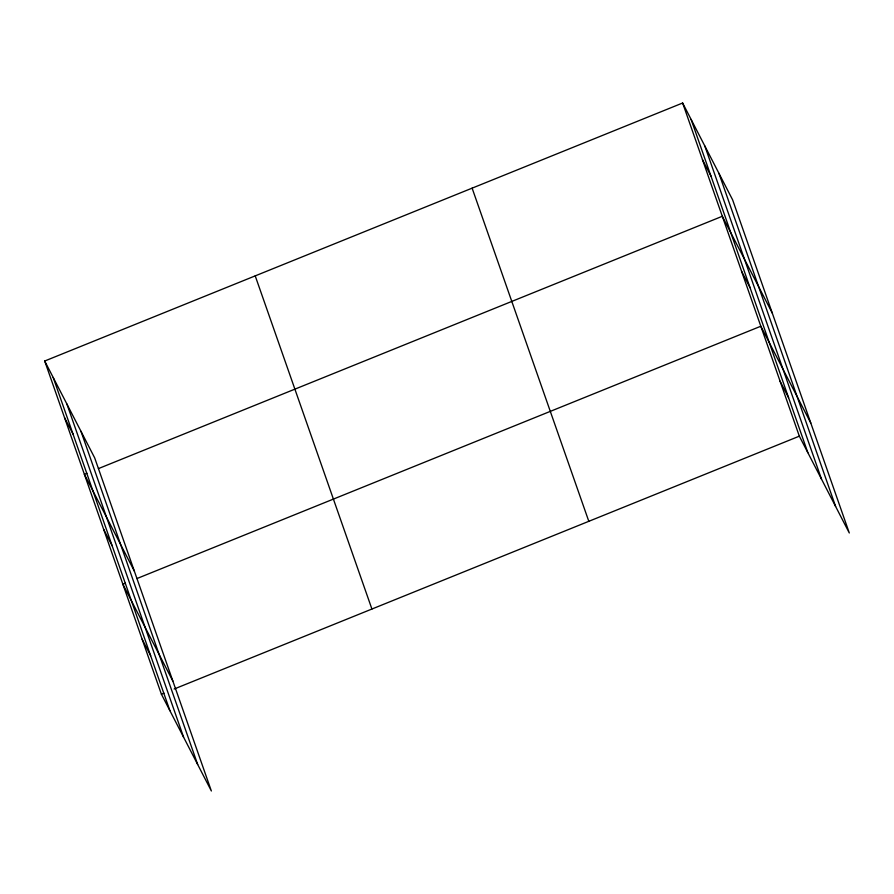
<?xml version="1.0" encoding="UTF-8"?>
<svg xmlns="http://www.w3.org/2000/svg" width="894" height="894" viewBox="0 0 894 894"><rect width="100%" height="100%" fill="white"/><g stroke="black" fill="none" stroke-linecap="round" stroke-linejoin="round"><path stroke-width="1.34" d="M44.7 361.02L94.663 457.829L211.364 790.989L161.389 694.18L44.7 361.02L682.636 103.011L732.611 199.82L849.3 532.98L799.337 436.171L682.636 103.011M86.93 473.261L84.371 474.289L134.346 571.098M98.407 468.612L722.318 216.281L772.282 313.101M125.439 583.201L122.88 584.24L172.855 681.049M136.916 578.563L760.828 326.232L810.791 423.041M161.389 694.18L163.948 693.152M174.151 689.017L799.337 436.171M702.472 159.646L710.976 176.118M741.573 271.262L750.066 287.734M780.082 381.202L788.575 397.674M64.536 417.654L73.04 434.126M103.626 529.259L112.13 545.742M142.135 639.21L150.639 655.682M718.921 173.313L835.622 506.473M704.818 145.99L821.519 479.162M691.14 119.483L807.83 452.643M472.121 188.153L588.811 521.314M255.215 275.877L371.915 609.038M80.985 431.321L197.675 764.482M66.882 403.999L183.583 737.159M53.204 377.491L169.894 710.652"/></g></svg>
